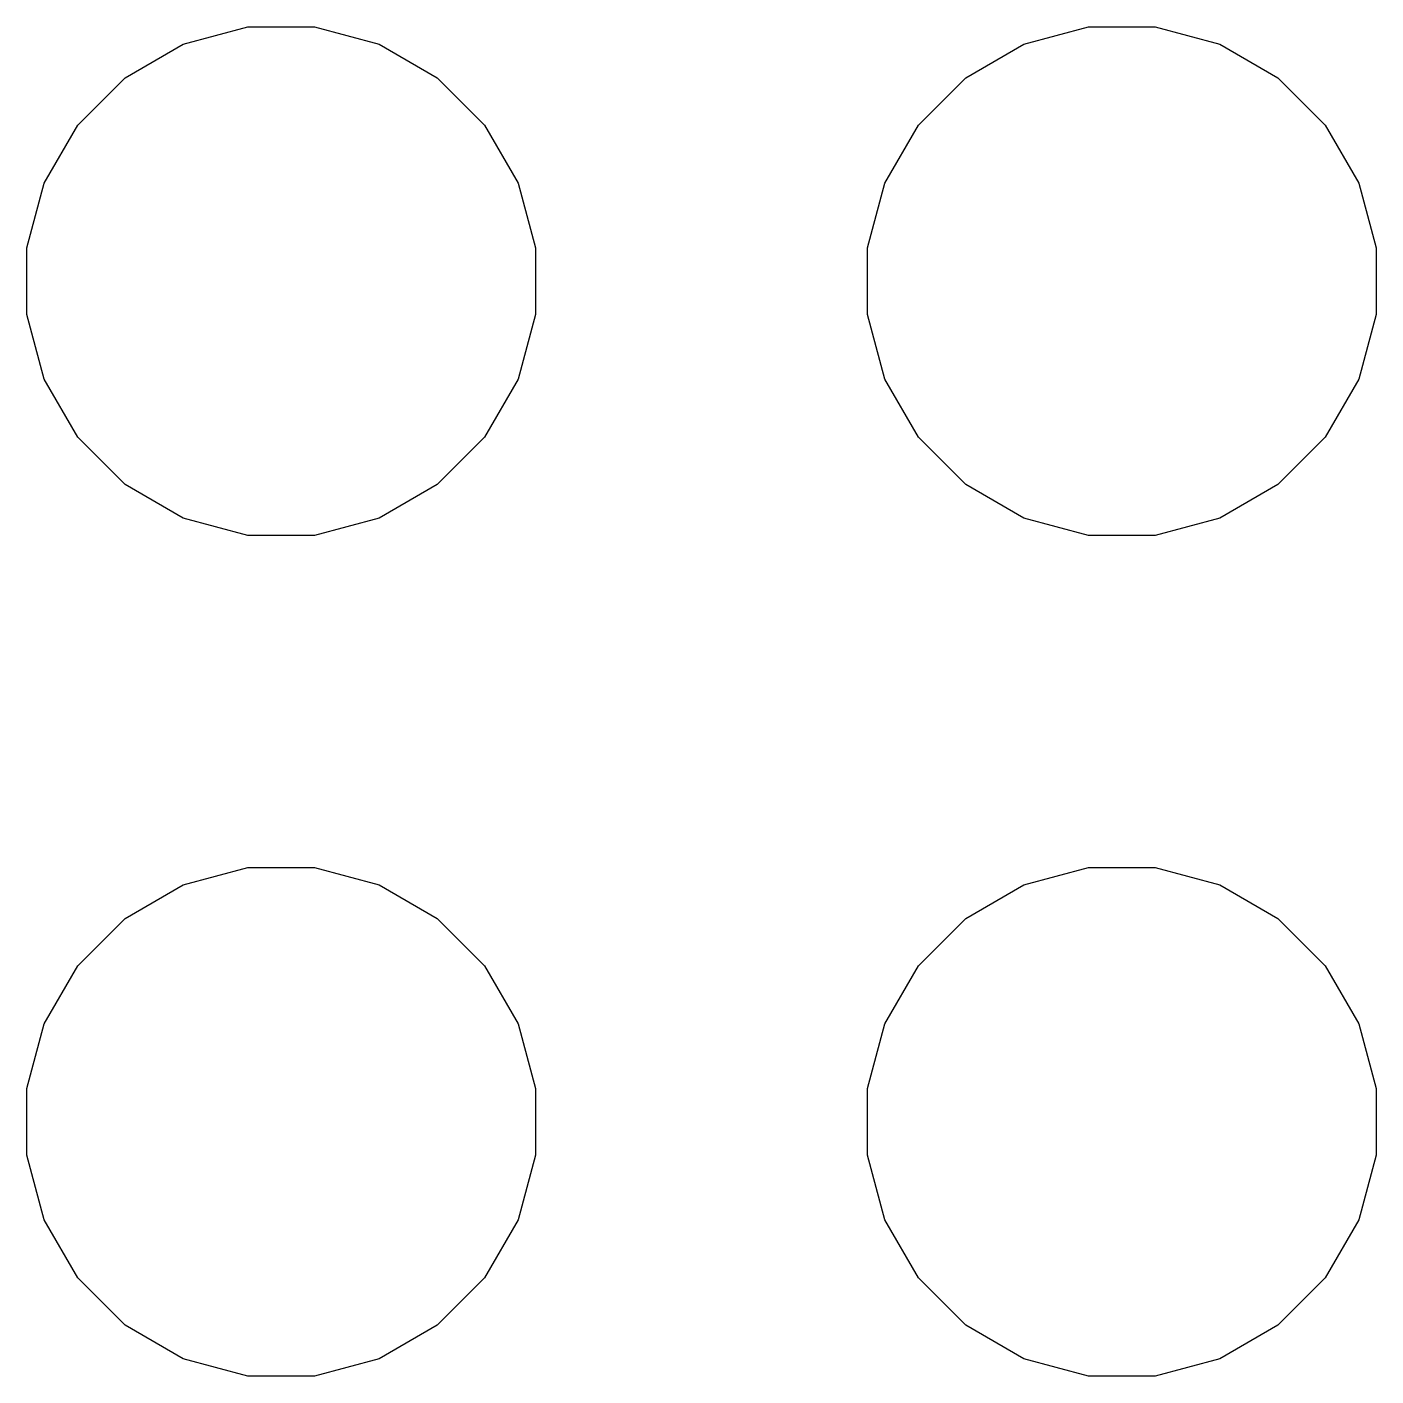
# Model space of a CAD drawing. Header units: inches. Extents: x 9.1074 to 9.1706, y -3.909 to -3.8458.
import ezdxf

# ---------------------------------------------------------------- set-up
doc = ezdxf.new("R2010")
doc.units = ezdxf.units.IN
doc.header["$MEASUREMENT"] = 0
doc.layers.add('B.Paste', color=132, linetype='CONTINUOUS', true_color=0x00c2c2)

msp = doc.modelspace()

# ---------------------------------------------------------------- linework, layer by layer
at = {"layer": 'B.Paste', "linetype": 'CONTINUOUS'}
for p, q in [((9.114696, -3.846583), (9.117724, -3.845772)), ((9.117724, -3.845772), (9.120859, -3.845772)), ((9.120859, -3.845772), (9.123887, -3.846583)), ((9.154066, -3.846583), (9.157094, -3.845772)), ((9.157094, -3.845772), (9.160229, -3.845772)), ((9.160229, -3.845772), (9.163257, -3.846583)), ((9.111981, -3.848151), (9.114696, -3.846583)), ((9.123887, -3.846583), (9.126601, -3.848151)), ((9.151351, -3.848151), (9.154066, -3.846583)), ((9.163257, -3.846583), (9.165971, -3.848151)), ((9.109765, -3.850367), (9.111981, -3.848151)), ((9.126601, -3.848151), (9.128818, -3.850367)), ((9.149135, -3.850367), (9.151351, -3.848151)), ((9.165971, -3.848151), (9.168188, -3.850367)), ((9.108198, -3.853082), (9.109765, -3.850367)), ((9.128818, -3.850367), (9.130385, -3.853082)), ((9.147568, -3.853082), (9.149135, -3.850367)), ((9.168188, -3.850367), (9.169755, -3.853082)), ((9.107386, -3.85611), (9.108198, -3.853082)), ((9.130385, -3.853082), (9.131196, -3.85611)), ((9.146756, -3.85611), (9.147568, -3.853082)), ((9.169755, -3.853082), (9.170567, -3.85611)), ((9.107386, -3.859244), (9.107386, -3.85611)), ((9.131196, -3.85611), (9.131196, -3.859244)), ((9.146756, -3.859244), (9.146756, -3.85611)), ((9.170567, -3.85611), (9.170567, -3.859244)), ((9.108198, -3.862272), (9.107386, -3.859244)), ((9.131196, -3.859244), (9.130385, -3.862272)), ((9.147568, -3.862272), (9.146756, -3.859244)), ((9.170567, -3.859244), (9.169755, -3.862272)), ((9.109765, -3.864987), (9.108198, -3.862272)), ((9.130385, -3.862272), (9.128818, -3.864987)), ((9.149135, -3.864987), (9.147568, -3.862272)), ((9.169755, -3.862272), (9.168188, -3.864987)), ((9.111981, -3.867204), (9.109765, -3.864987)), ((9.128818, -3.864987), (9.126601, -3.867204)), ((9.151351, -3.867204), (9.149135, -3.864987)), ((9.168188, -3.864987), (9.165971, -3.867204)), ((9.114696, -3.868771), (9.111981, -3.867204)), ((9.126601, -3.867204), (9.123887, -3.868771)), ((9.154066, -3.868771), (9.151351, -3.867204)), ((9.165971, -3.867204), (9.163257, -3.868771)), ((9.117724, -3.869582), (9.114696, -3.868771)), ((9.123887, -3.868771), (9.120859, -3.869582)), ((9.157094, -3.869582), (9.154066, -3.868771)), ((9.163257, -3.868771), (9.160229, -3.869582)), ((9.120859, -3.869582), (9.117724, -3.869582)), ((9.160229, -3.869582), (9.157094, -3.869582)), ((9.114696, -3.885953), (9.117724, -3.885142)), ((9.117724, -3.885142), (9.120859, -3.885142)), ((9.120859, -3.885142), (9.123887, -3.885953)), ((9.154066, -3.885953), (9.157094, -3.885142)), ((9.157094, -3.885142), (9.160229, -3.885142)), ((9.160229, -3.885142), (9.163257, -3.885953)), ((9.111981, -3.887521), (9.114696, -3.885953)), ((9.123887, -3.885953), (9.126601, -3.887521)), ((9.151351, -3.887521), (9.154066, -3.885953)), ((9.163257, -3.885953), (9.165971, -3.887521)), ((9.109765, -3.889737), (9.111981, -3.887521)), ((9.126601, -3.887521), (9.128818, -3.889737)), ((9.149135, -3.889737), (9.151351, -3.887521)), ((9.165971, -3.887521), (9.168188, -3.889737)), ((9.108198, -3.892452), (9.109765, -3.889737)), ((9.128818, -3.889737), (9.130385, -3.892452)), ((9.147568, -3.892452), (9.149135, -3.889737)), ((9.168188, -3.889737), (9.169755, -3.892452)), ((9.107386, -3.89548), (9.108198, -3.892452)), ((9.130385, -3.892452), (9.131196, -3.89548)), ((9.146756, -3.89548), (9.147568, -3.892452)), ((9.169755, -3.892452), (9.170567, -3.89548)), ((9.107386, -3.898615), (9.107386, -3.89548)), ((9.131196, -3.89548), (9.131196, -3.898615)), ((9.146756, -3.898615), (9.146756, -3.89548)), ((9.170567, -3.89548), (9.170567, -3.898615)), ((9.108198, -3.901642), (9.107386, -3.898615)), ((9.131196, -3.898615), (9.130385, -3.901642)), ((9.147568, -3.901642), (9.146756, -3.898615)), ((9.170567, -3.898615), (9.169755, -3.901642)), ((9.109765, -3.904357), (9.108198, -3.901642)), ((9.130385, -3.901642), (9.128818, -3.904357)), ((9.149135, -3.904357), (9.147568, -3.901642)), ((9.169755, -3.901642), (9.168188, -3.904357)), ((9.111981, -3.906574), (9.109765, -3.904357)), ((9.128818, -3.904357), (9.126601, -3.906574)), ((9.151351, -3.906574), (9.149135, -3.904357)), ((9.168188, -3.904357), (9.165971, -3.906574)), ((9.114696, -3.908141), (9.111981, -3.906574)), ((9.126601, -3.906574), (9.123887, -3.908141)), ((9.154066, -3.908141), (9.151351, -3.906574)), ((9.165971, -3.906574), (9.163257, -3.908141)), ((9.117724, -3.908952), (9.114696, -3.908141)), ((9.123887, -3.908141), (9.120859, -3.908952)), ((9.157094, -3.908952), (9.154066, -3.908141)), ((9.163257, -3.908141), (9.160229, -3.908952)), ((9.120859, -3.908952), (9.117724, -3.908952)), ((9.160229, -3.908952), (9.157094, -3.908952))]:
    msp.add_line(p, q, dxfattribs=at)

doc.saveas('drawing.dxf')
